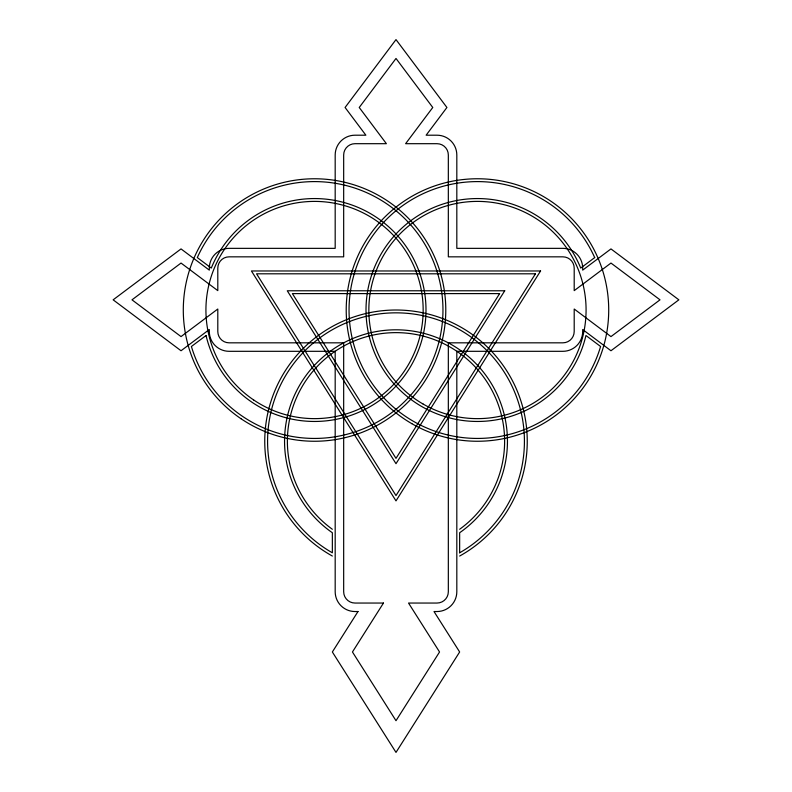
<?xml version="1.0" encoding="UTF-8"?>
<svg xmlns="http://www.w3.org/2000/svg" width="792" height="792" viewBox="0 0 792 792"><rect width="100%" height="100%" fill="white"/><g stroke="black" fill="none" stroke-linecap="round" stroke-linejoin="round"><path stroke-width="1.19" d="M332.353 529.274A108.613 108.613 0 0 1 315.226 368.636A108.613 108.613 0 0 1 476.774 368.636A108.613 108.613 0 0 1 459.647 529.274M332.353 556.043A131.244 131.244 0 0 1 294.97 357.479A131.244 131.244 0 0 1 497.029 357.479A131.244 131.244 0 0 1 459.647 556.043M499.613 293.604L396 458.37L292.387 293.604L499.613 293.604M504.732 290.773L396 463.686L287.268 290.773L504.732 290.773M535.451 273.804L396 495.564L256.549 273.804L535.451 273.804M540.57 270.973L396 500.881L251.43 270.973L540.57 270.973M357.994 611.533L332.353 651.984L396 752.4L459.647 651.984L434.006 611.533L437.016 611.533A19.8 19.8 0 0 0 456.816 591.733L456.816 351.311L562.884 351.311A19.8 19.8 0 0 0 582.684 331.511L582.684 329.531L610.969 350.747L678.853 299.831L610.969 248.916L582.684 270.131L582.684 268.151A19.8 19.8 0 0 0 562.884 248.351L456.816 248.351L456.816 155.004A19.8 19.8 0 0 0 437.016 135.204L426.126 135.204L446.916 107.484L396 39.6L345.084 107.484L365.874 135.204L354.984 135.204A19.8 19.8 0 0 0 335.184 155.004L335.184 248.351L229.116 248.351A19.8 19.8 0 0 0 209.316 268.151L209.316 270.131L181.031 248.916L113.147 299.831L181.031 350.747L209.316 329.531L209.316 331.511A19.8 19.8 0 0 0 229.116 351.311L335.184 351.311L335.184 591.733A19.8 19.8 0 0 0 354.984 611.533L357.994 611.533M383.467 603.049L352.45 651.984L396 720.7L439.55 651.984L408.533 603.049L437.016 603.049A11.316 11.316 0 0 0 448.331 591.733L448.331 342.827L562.884 342.827A11.316 11.316 0 0 0 574.2 331.511L574.2 309.019L610.969 336.6L660.003 299.831L610.969 263.053L574.2 290.634L574.2 268.151A11.316 11.316 0 0 0 562.884 256.836L448.331 256.836L448.331 155.004A11.316 11.316 0 0 0 437.016 143.689L405.613 143.689L432.769 107.484L396 58.459L359.231 107.484L386.387 143.689L354.984 143.689A11.316 11.316 0 0 0 343.669 155.004L343.669 256.836L229.116 256.836A11.316 11.316 0 0 0 217.8 268.151L217.8 290.634L181.031 263.053L131.997 299.831L181.031 336.6L217.8 309.019L217.8 331.511A11.316 11.316 0 0 0 229.116 342.827L343.669 342.827L343.669 591.733A11.316 11.316 0 0 0 354.984 603.049L383.467 603.049M206.049 335.511L191.407 346.49A128.413 128.413 0 0 0 384.427 417.75A128.413 128.413 0 0 0 398.039 212.454A128.413 128.413 0 0 0 197.307 257.588L211.286 268.072A111.444 111.444 0 0 1 386.664 225.047A111.444 111.444 0 0 1 372.685 405.088A111.444 111.444 0 0 1 206.049 335.511M594.693 257.588L580.714 268.072A111.444 111.444 0 0 0 405.336 225.047A111.444 111.444 0 0 0 419.315 405.088A111.444 111.444 0 0 0 585.951 335.511L600.593 346.49A128.413 128.413 0 0 1 407.573 417.75A128.413 128.413 0 0 1 393.961 212.454A128.413 128.413 0 0 1 594.693 257.588M459.647 552.796L459.647 532.739A111.444 111.444 0 0 0 479.328 367.25A111.444 111.444 0 0 0 312.672 367.25A111.444 111.444 0 0 0 332.353 532.739L332.353 552.796A128.413 128.413 0 0 1 297.485 358.875A128.413 128.413 0 0 1 494.515 358.875A128.413 128.413 0 0 1 459.647 552.796M423.156 404.078A108.613 108.613 0 0 0 586.08 310.009A108.613 108.613 0 0 0 423.156 215.949A108.613 108.613 0 0 0 423.156 404.078M411.84 423.671A131.244 131.244 0 0 0 608.711 310.009A131.244 131.244 0 0 0 411.84 196.347A131.244 131.244 0 0 0 411.84 423.671M240.976 418.701A131.244 131.244 0 0 0 445.45 319.374A131.244 131.244 0 0 0 257.192 191.961A131.244 131.244 0 0 0 240.976 418.701M253.658 399.96A108.613 108.613 0 0 0 422.878 317.76A108.613 108.613 0 0 0 267.082 212.315A108.613 108.613 0 0 0 253.658 399.96"/></g></svg>
